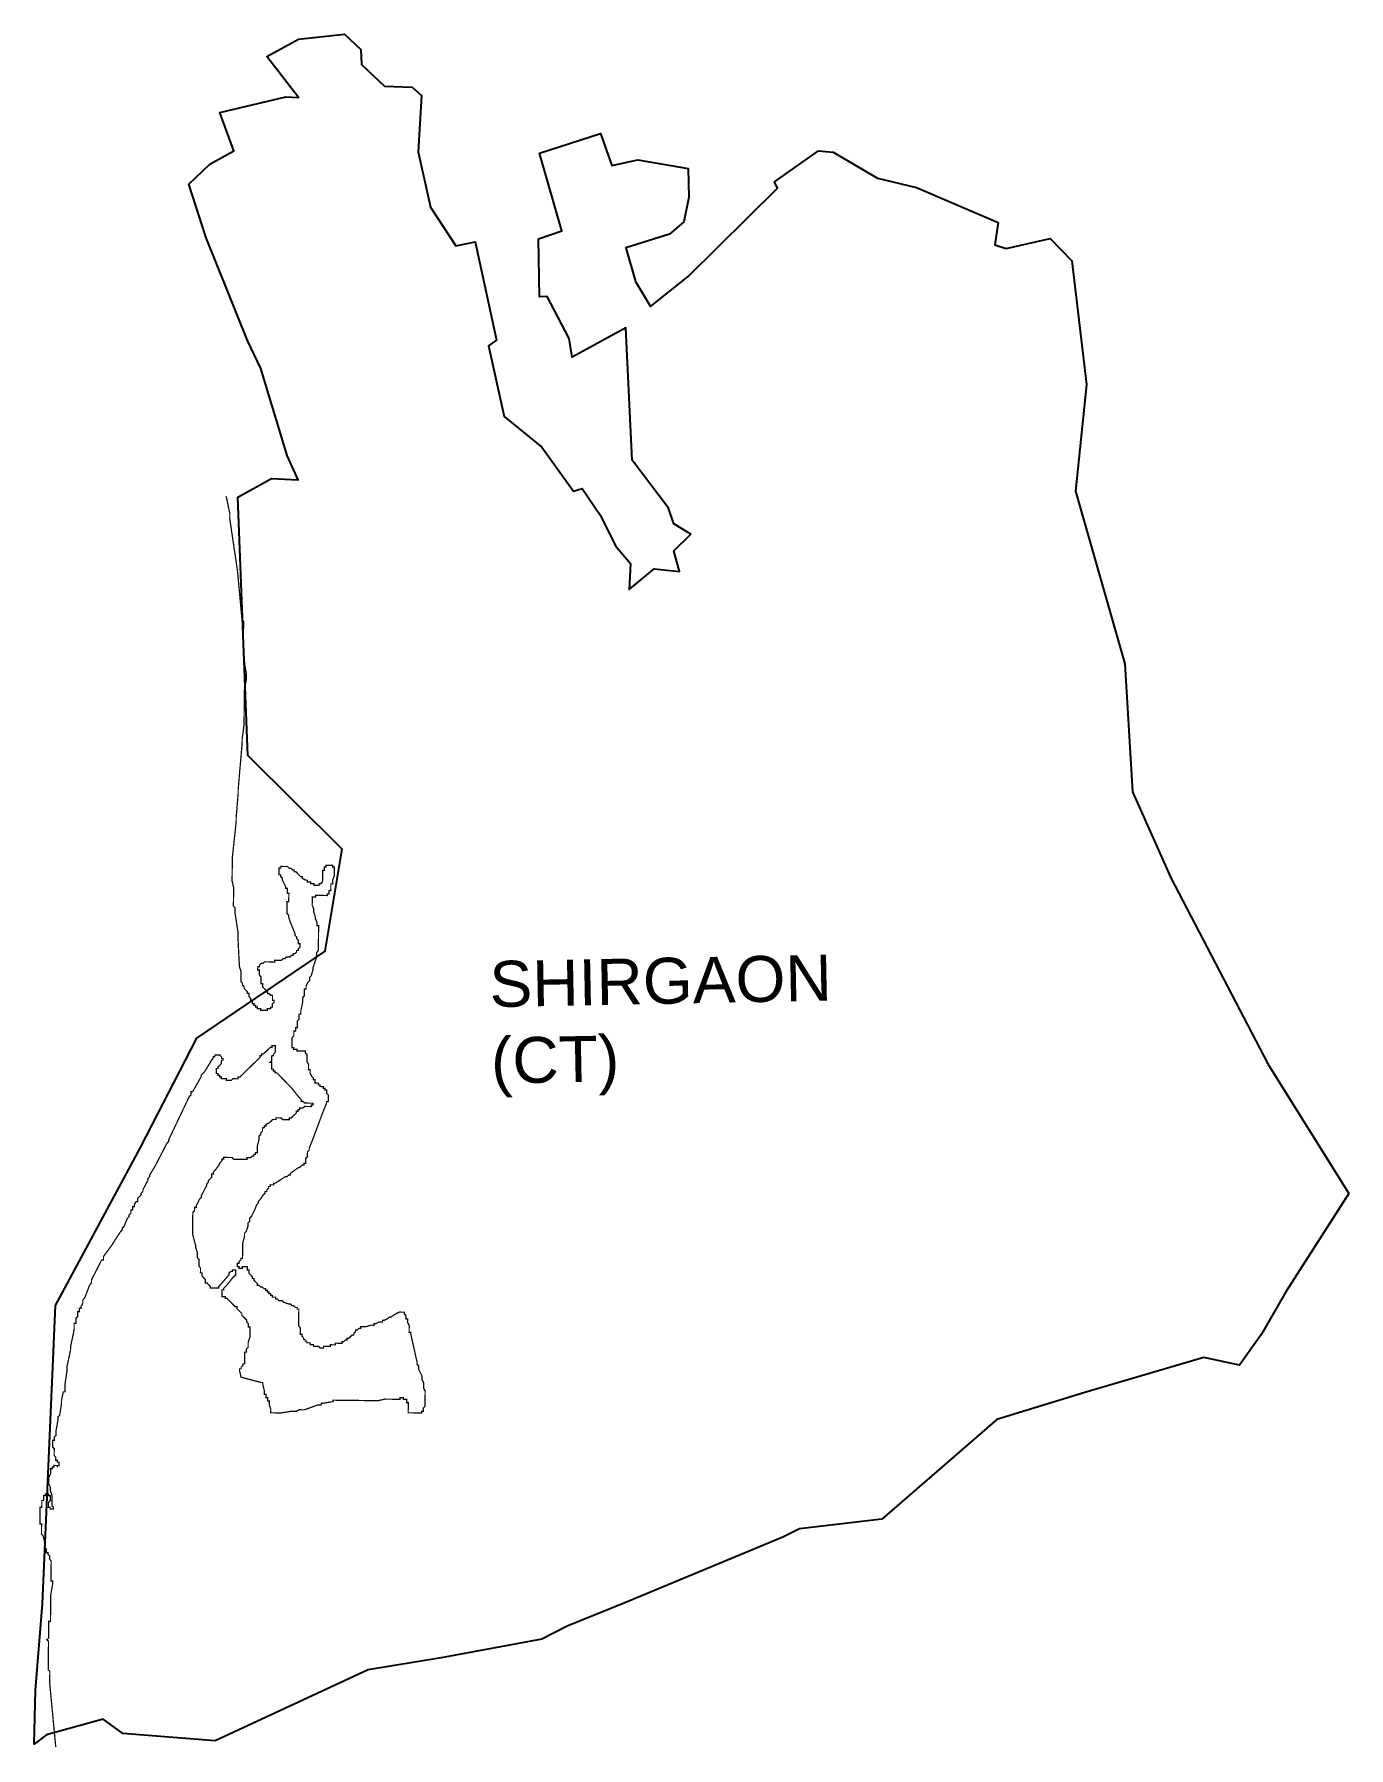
# Model space of a CAD drawing. Header units: metres. Extents: x 259555 to 262666, y 2177291 to 2181346.
import ezdxf

# ---------------------------------------------------------------- set-up
doc = ezdxf.new("R2010")
doc.units = ezdxf.units.M
for name, color, linetype in [('HIGH TIDE LINE', 6, 'Continuous'), ('village', 3, 'Continuous'), ('VILLAGE NAME', 250, 'Continuous')]:
    doc.layers.add(name, color=color, linetype=linetype)
doc.styles.get("Standard").update_dxf_attribs({"font": 'simplex.shx'})

msp = doc.modelspace()

# ---------------------------------------------------------------- linework, layer by layer
at = {"layer": 'HIGH TIDE LINE', "lineweight": 35, "const_width": 3}
msp.add_lwpolyline([(260008.3, 2180252.6), (260010.2, 2180246.7), (260017.7, 2180210.9), (260017.6, 2180206.9), (260017.6, 2180202.9), (260017.5, 2180199), (260035.8, 2180075.8), (260046.3, 2179960.6), (260050.3, 2179956.6), (260050.2, 2179952.6), (260050.2, 2179948.7), (260049.7, 2179909), (260049.6, 2179901.1), (260053, 2179853.4), (260056.7, 2179833.6), (260056.6, 2179829.6), (260056.6, 2179825.6), (260056.5, 2179821.7), (260056.5, 2179817.7), (260052.2, 2179794), (260051.4, 2179722.6), (260051.3, 2179718.6), (260051.3, 2179714.6), (260051.2, 2179710.7), (260046.9, 2179679), (260046.8, 2179675), (260046.7, 2179667.1), (260037.5, 2179560.1), (260037.4, 2179556.1), (260037.4, 2179552.2), (260037.3, 2179548.2), (260032.7, 2179492.7), (260032.6, 2179488.8), (260032.6, 2179484.8), (260032.5, 2179480.8), (260023.6, 2179397.6), (260023.5, 2179393.7), (260023.5, 2179389.7), (260023.4, 2179385.7), (260023.1, 2179358), (260023.1, 2179354), (260023, 2179350.1), (260023, 2179346.1), (260022.9, 2179342.1), (260026.7, 2179326.2), (260026.1, 2179282.6), (260030.1, 2179278.6), (260030, 2179274.6), (260030, 2179270.6), (260029.9, 2179266.7), (260037.3, 2179219), (260037.2, 2179215), (260037.2, 2179211.1), (260037.1, 2179207.1), (260037.1, 2179203.1), (260040.3, 2179139.6), (260044.1, 2179127.7), (260043.9, 2179115.8), (260043.9, 2179111.8), (260043.8, 2179107.8), (260043.8, 2179103.9), (260047.7, 2179099.9), (260047.7, 2179095.9), (260051.6, 2179091.9), (260051.5, 2179087.9), (260055.4, 2179083.9), (260059.4, 2179079.9), (260059.3, 2179075.9), (260063.3, 2179075.9), (260063.2, 2179071.9), (260063.2, 2179067.9), (260067.1, 2179063.9), (260067, 2179060), (260071, 2179059.9), (260071, 2179055.9), (260070.9, 2179052), (260074.9, 2179051.9), (260074.8, 2179048), (260078.8, 2179047.9), (260078.7, 2179043.9), (260082.7, 2179043.9), (260082.7, 2179039.9), (260086.6, 2179039.9), (260090.6, 2179039.8), (260090.5, 2179035.9), (260094.5, 2179035.8), (260098.5, 2179035.8), (260102.4, 2179035.7), (260106.4, 2179035.7), (260106.5, 2179039.6), (260110.4, 2179039.6), (260114.4, 2179039.5), (260114.4, 2179043.5), (260118.4, 2179043.5), (260118.4, 2179047.4), (260118.5, 2179051.4), (260122.5, 2179055.3), (260122.6, 2179059.3), (260118.6, 2179059.3), (260118.6, 2179063.3), (260118.7, 2179067.3), (260118.7, 2179071.2), (260114.8, 2179071.3), (260110.9, 2179075.3), (260106.9, 2179075.3), (260106.9, 2179079.3), (260103, 2179079.3), (260103, 2179083.3), (260099.1, 2179087.3), (260095.2, 2179091.3), (260095.2, 2179095.3), (260095.3, 2179099.3), (260091.3, 2179099.3), (260091.4, 2179103.3), (260091.4, 2179107.3), (260091.5, 2179111.2), (260091.5, 2179115.2), (260087.6, 2179119.2), (260087.6, 2179123.2), (260087.7, 2179127.1), (260087.7, 2179131.1), (260083.8, 2179131.1), (260083.8, 2179135.1), (260083.9, 2179139.1), (260087.8, 2179139), (260087.9, 2179143), (260091.9, 2179146.9), (260095.9, 2179146.9), (260099.9, 2179150.8), (260103.8, 2179150.7), (260107.8, 2179150.7), (260111.8, 2179150.6), (260119.7, 2179150.5), (260123.7, 2179150.5), (260123.7, 2179154.5), (260127.7, 2179154.4), (260139.6, 2179154.3), (260143.6, 2179158.2), (260147.6, 2179158.1), (260151.6, 2179162.1), (260155.5, 2179162), (260159.5, 2179162), (260163.5, 2179165.9), (260167.5, 2179165.8), (260167.5, 2179169.8), (260171.5, 2179169.7), (260175.5, 2179173.7), (260175.6, 2179177.6), (260179.5, 2179177.6), (260179.6, 2179181.5), (260183.6, 2179185.5), (260183.6, 2179189.4), (260183.7, 2179193.4), (260179.7, 2179193.4), (260179.8, 2179197.4), (260179.8, 2179201.4), (260175.9, 2179205.4), (260176, 2179209.4), (260172, 2179213.4), (260172.1, 2179217.3), (260160.5, 2179245.2), (260156.7, 2179257.2), (260156.8, 2179261.2), (260152.8, 2179265.2), (260152.9, 2179269.1), (260152.9, 2179273.1), (260153, 2179277.1), (260153, 2179281), (260153.1, 2179285), (260153.1, 2179289), (260153.2, 2179292.9), (260157.1, 2179292.9), (260157.2, 2179296.8), (260157.2, 2179300.8), (260157.3, 2179304.8), (260157.3, 2179308.7), (260157.4, 2179312.7), (260153.4, 2179312.8), (260153.5, 2179316.7), (260153.5, 2179320.7), (260153.6, 2179324.7), (260149.6, 2179324.7), (260149.7, 2179328.7), (260145.8, 2179336.7), (260141.9, 2179344.6), (260142, 2179348.6), (260138, 2179352.6), (260138.1, 2179356.6), (260134.1, 2179356.6), (260134.2, 2179360.6), (260134.2, 2179364.6), (260134.3, 2179368.5), (260134.3, 2179372.5), (260138.3, 2179372.4), (260138.3, 2179376.4), (260142.3, 2179376.4), (260146.3, 2179376.3), (260150.2, 2179376.3), (260154.2, 2179376.2), (260158.1, 2179372.2), (260162.1, 2179372.2), (260166, 2179368.1), (260170, 2179368.1), (260169.9, 2179364.1), (260173.9, 2179364.1), (260181.7, 2179356), (260185.6, 2179352), (260189.6, 2179352), (260189.5, 2179348), (260197.4, 2179344), (260201.4, 2179343.9), (260201.3, 2179339.9), (260205.3, 2179339.9), (260209.3, 2179339.8), (260209.2, 2179335.9), (260213.2, 2179335.8), (260217.2, 2179335.8), (260217.1, 2179331.8), (260221.1, 2179331.8), (260225, 2179331.7), (260229, 2179331.7), (260229.1, 2179335.6), (260233, 2179335.6), (260237, 2179339.5), (260237.1, 2179343.5), (260237.1, 2179347.4), (260237.2, 2179355.4), (260237.3, 2179359.3), (260237.3, 2179363.3), (260237.4, 2179367.3), (260241.3, 2179367.2), (260241.4, 2179371.2), (260241.4, 2179375.1), (260245.4, 2179375.1), (260245.5, 2179379.1), (260249.4, 2179379), (260253.4, 2179379), (260257.3, 2179378.9), (260261.3, 2179378.9), (260261.3, 2179374.9), (260265.2, 2179374.9), (260265.2, 2179370.9), (260265.1, 2179366.9), (260265.1, 2179363), (260265, 2179355), (260260.9, 2179343.2), (260260.8, 2179339.2), (260260.8, 2179335.2), (260256.8, 2179335.3), (260256.7, 2179323.4), (260256.6, 2179319.4), (260252.7, 2179319.5), (260252.6, 2179315.5), (260252.6, 2179311.5), (260248.6, 2179311.6), (260248.5, 2179307.6), (260244.6, 2179307.7), (260240.6, 2179307.7), (260236.6, 2179307.8), (260232.7, 2179307.8), (260228.7, 2179307.9), (260224.8, 2179307.9), (260220.8, 2179308), (260220.7, 2179304), (260216.8, 2179304.1), (260212.8, 2179304.1), (260212.8, 2179300.1), (260212.7, 2179296.2), (260212.7, 2179292.2), (260212.6, 2179288.2), (260212.6, 2179284.3), (260216.4, 2179276.3), (260216.4, 2179272.3), (260216.3, 2179268.4), (260220.2, 2179256.4), (260220.1, 2179252.4), (260224, 2179244.5), (260223.9, 2179240.5), (260223.9, 2179236.5), (260227.8, 2179236.5), (260227.7, 2179228.6), (260227.7, 2179224.6), (260227.6, 2179220.6), (260227.6, 2179216.7), (260227.6, 2179212.7), (260227.5, 2179208.7), (260227.4, 2179196.8), (260227.2, 2179184.9), (260227.2, 2179181), (260227.1, 2179177), (260223.1, 2179173.1), (260223, 2179161.2), (260214.7, 2179137.5), (260214.7, 2179133.5), (260210.5, 2179117.7), (260206.5, 2179113.8), (260206.5, 2179109.8), (260206.4, 2179105.8), (260202.4, 2179101.9), (260198.3, 2179094), (260198.3, 2179090.1), (260198.2, 2179086.1), (260194.3, 2179086.2), (260194.2, 2179082.2), (260194.2, 2179078.2), (260194.1, 2179070.3), (260190.1, 2179066.4), (260190, 2179062.4), (260189.9, 2179054.5), (260185.7, 2179034.7), (260185.6, 2179026.8), (260181.7, 2179026.8), (260181.6, 2179022.9), (260181.6, 2179018.9), (260181.5, 2179014.9), (260177.5, 2179011), (260177.4, 2179007), (260177.4, 2179003.1), (260177.3, 2178999.1), (260177.3, 2178995.1), (260173.3, 2178995.2), (260173.3, 2178991.2), (260173.2, 2178987.3), (260169.3, 2178987.3), (260169.2, 2178983.3), (260169.2, 2178979.4), (260169.1, 2178975.4), (260165.1, 2178971.5), (260165.1, 2178967.5), (260165, 2178963.6), (260165, 2178959.6), (260164.9, 2178955.6), (260164.9, 2178951.7), (260164.8, 2178947.7), (260168.8, 2178947.6), (260168.7, 2178943.7), (260172.7, 2178943.6), (260176.7, 2178943.6), (260176.6, 2178939.6), (260180.6, 2178939.6), (260184.5, 2178939.5), (260188.5, 2178939.5), (260192.5, 2178939.4), (260196.4, 2178939.4), (260196.4, 2178935.4), (260200.3, 2178931.4), (260200.3, 2178927.4), (260200.2, 2178923.5), (260200.2, 2178919.5), (260200.1, 2178915.5), (260204, 2178907.5), (260203.9, 2178903.6), (260203.9, 2178899.6), (260203.8, 2178895.7), (260207.8, 2178895.6), (260207.8, 2178891.6), (260207.7, 2178887.7), (260211.6, 2178879.7), (260215.5, 2178875.7), (260215.4, 2178871.7), (260219.4, 2178871.7), (260219.4, 2178867.7), (260219.3, 2178863.7), (260223.3, 2178863.7), (260227.2, 2178863.6), (260227.2, 2178859.7), (260231.2, 2178859.6), (260231.1, 2178855.7), (260235.1, 2178855.6), (260239, 2178855.6), (260239, 2178851.6), (260243, 2178851.5), (260242.9, 2178847.6), (260246.9, 2178847.5), (260246.8, 2178843.6), (260246.8, 2178839.6), (260250.7, 2178835.6), (260250.7, 2178831.6), (260250.6, 2178827.6), (260250.6, 2178823.7), (260250.5, 2178819.7), (260246.5, 2178819.8), (260246.5, 2178815.8), (260238.3, 2178796.1), (260217.8, 2178740.8), (260205.5, 2178709.2), (260205.5, 2178705.2), (260201.5, 2178701.3), (260201.4, 2178697.4), (260201.4, 2178693.4), (260201.3, 2178689.4), (260197.3, 2178685.5), (260197.2, 2178677.6), (260197.2, 2178673.6), (260193.2, 2178673.7), (260193.1, 2178669.7), (260189.2, 2178669.7), (260185.2, 2178665.8), (260177.2, 2178661.9), (260161.2, 2178650.2), (260161.1, 2178646.3), (260157.2, 2178646.3), (260153.2, 2178642.4), (260149.2, 2178642.5), (260125.2, 2178626.9), (260121.2, 2178626.9), (260121.2, 2178623), (260117.2, 2178623), (260113.3, 2178623.1), (260113.2, 2178619.1), (260109.2, 2178619.1), (260109.2, 2178615.2), (260105.2, 2178611.3), (260105.1, 2178607.3), (260101.2, 2178607.3), (260101.1, 2178603.4), (260097.1, 2178599.5), (260089, 2178587.7), (260085, 2178583.7), (260085, 2178579.8), (260081, 2178575.9), (260076.8, 2178564), (260068.7, 2178548.2), (260064.7, 2178544.3), (260064.7, 2178540.4), (260064.6, 2178536.4), (260060.6, 2178532.5), (260060.5, 2178524.5), (260056.4, 2178512.7), (260052.4, 2178508.8), (260052.3, 2178504.8), (260052.3, 2178500.8), (260048.1, 2178485), (260048.1, 2178481.1), (260048, 2178477.1), (260048, 2178473.1), (260047.9, 2178469.2), (260047.8, 2178457.3), (260047.7, 2178453.3), (260047.7, 2178449.3), (260043.7, 2178449.4), (260043.7, 2178445.4), (260039.6, 2178441.5), (260039.6, 2178437.5), (260035.6, 2178437.6), (260035.6, 2178433.6), (260035.5, 2178429.7), (260039.5, 2178429.6), (260039.5, 2178425.6), (260043.4, 2178425.6), (260047.4, 2178425.5), (260047.4, 2178429.5), (260051.4, 2178429.5), (260055.4, 2178429.4), (260059.3, 2178429.4), (260059.3, 2178425.4), (260059.2, 2178421.4), (260063.2, 2178421.4), (260063.1, 2178417.4), (260063.1, 2178413.5), (260067, 2178409.4), (260070.9, 2178405.4), (260070.9, 2178401.5), (260074.8, 2178401.4), (260074.8, 2178397.4), (260078.7, 2178393.4), (260082.6, 2178389.4), (260082.6, 2178385.4), (260086.6, 2178385.4), (260090.5, 2178381.4), (260094.4, 2178381.3), (260098.4, 2178377.3), (260102.3, 2178377.3), (260102.3, 2178373.3), (260106.2, 2178373.3), (260106.2, 2178369.3), (260110.1, 2178369.2), (260110.1, 2178365.3), (260114.1, 2178365.2), (260114, 2178361.3), (260118, 2178361.2), (260117.9, 2178357.2), (260121.9, 2178357.2), (260125.9, 2178357.1), (260125.8, 2178353.2), (260129.8, 2178353.1), (260133.7, 2178349.1), (260137.7, 2178349.1), (260141.6, 2178349), (260145.5, 2178345), (260157.4, 2178340.9), (260161.4, 2178340.8), (260165.3, 2178336.8), (260169.2, 2178336.8), (260173.2, 2178332.8), (260177.1, 2178332.7), (260177.1, 2178328.8), (260181, 2178328.7), (260181, 2178324.7), (260180.9, 2178320.8), (260180.9, 2178316.8), (260180.8, 2178312.8), (260180.8, 2178308.9), (260180.7, 2178304.9), (260180.7, 2178300.9), (260180.7, 2178297), (260180.6, 2178293), (260180.6, 2178289), (260184.5, 2178285), (260184.4, 2178281.1), (260184.4, 2178277.1), (260184.3, 2178273.1), (260184.3, 2178269.2), (260188.2, 2178269.1), (260188.2, 2178265.2), (260192.1, 2178261.1), (260192.1, 2178257.2), (260196, 2178257.1), (260196, 2178253.2), (260199.9, 2178253.1), (260199.9, 2178249.1), (260203.9, 2178249.1), (260207.8, 2178249), (260207.8, 2178245.1), (260211.7, 2178245), (260215.7, 2178245), (260215.7, 2178241), (260223.6, 2178240.9), (260227.6, 2178240.9), (260231.5, 2178236.9), (260235.4, 2178236.8), (260239.4, 2178236.8), (260239.5, 2178240.7), (260243.4, 2178240.7), (260251.3, 2178240.6), (260255.3, 2178240.5), (260255.4, 2178244.5), (260259.3, 2178244.5), (260263.3, 2178244.4), (260267.3, 2178244.4), (260267.3, 2178248.3), (260271.3, 2178248.3), (260275.2, 2178248.2), (260279.2, 2178248.2), (260283.2, 2178248.1), (260283.2, 2178252.1), (260287.2, 2178252), (260291.2, 2178256), (260295.2, 2178255.9), (260295.2, 2178259.9), (260299.2, 2178259.8), (260303.2, 2178263.7), (260307.2, 2178267.7), (260311.2, 2178267.6), (260311.2, 2178271.6), (260315.2, 2178275.5), (260315.3, 2178279.5), (260319.2, 2178279.4), (260323.3, 2178283.3), (260327.2, 2178283.3), (260327.3, 2178287.3), (260331.2, 2178287.2), (260335.2, 2178287.2), (260339.2, 2178287.1), (260351.1, 2178290.9), (260355.1, 2178290.9), (260359, 2178290.8), (260359.1, 2178294.8), (260363.1, 2178294.7), (260371, 2178298.6), (260375, 2178298.6), (260379, 2178298.5), (260379, 2178302.5), (260383, 2178302.4), (260391, 2178306.3), (260395, 2178310.2), (260398.9, 2178310.2), (260410.9, 2178318), (260418.9, 2178321.8), (260422.9, 2178321.8), (260426.8, 2178321.7), (260430.8, 2178321.7), (260430.8, 2178317.7), (260434.7, 2178313.7), (260434.6, 2178309.7), (260434.6, 2178305.8), (260438.5, 2178305.7), (260438.5, 2178301.8), (260438.4, 2178297.8), (260442.3, 2178289.8), (260442.3, 2178285.8), (260442.2, 2178281.9), (260442.1, 2178273.9), (260446.1, 2178273.9), (260446, 2178269.9), (260461.1, 2178202.3), (260461, 2178198.4), (260464.9, 2178194.3), (260464.9, 2178190.4), (260464.8, 2178186.4), (260472.6, 2178170.4), (260472.5, 2178166.5), (260472.5, 2178162.5), (260476.4, 2178154.5), (260476.3, 2178146.6), (260476.2, 2178142.6), (260480.1, 2178134.7), (260480, 2178130.7), (260480, 2178126.7), (260479.9, 2178122.8), (260479.9, 2178118.8), (260479.8, 2178114.8), (260479.8, 2178110.9), (260479.7, 2178106.9), (260479.7, 2178102.9), (260479.6, 2178099), (260475.6, 2178095), (260475.6, 2178091.1), (260475.5, 2178087.1), (260471.6, 2178087.2), (260471.5, 2178083.2), (260467.6, 2178083.2), (260463.6, 2178083.3), (260455.7, 2178083.4), (260447.7, 2178083.5), (260443.8, 2178083.5), (260439.8, 2178083.6), (260439.8, 2178087.5), (260439.9, 2178091.5), (260440, 2178099.4), (260440, 2178103.4), (260440.1, 2178107.4), (260436.1, 2178107.4), (260436.2, 2178111.4), (260436.2, 2178115.4), (260432.3, 2178115.4), (260428.3, 2178115.5), (260428.3, 2178119.4), (260424.4, 2178119.5), (260420.4, 2178119.5), (260420.4, 2178115.6), (260416.4, 2178115.6), (260412.4, 2178115.6), (260408.5, 2178115.7), (260404.5, 2178115.7), (260400.5, 2178115.8), (260396.6, 2178115.8), (260392.6, 2178115.9), (260388.6, 2178115.9), (260384.7, 2178116), (260368.8, 2178112.2), (260364.8, 2178112.3), (260360.8, 2178112.3), (260352.9, 2178112.4), (260348.9, 2178112.5), (260345, 2178112.5), (260337, 2178112.6), (260313.2, 2178112.9), (260305.3, 2178113), (260301.3, 2178113), (260289.5, 2178113.2), (260285.5, 2178113.2), (260281.5, 2178113.3), (260277.6, 2178113.3), (260269.6, 2178113.4), (260265.7, 2178113.5), (260261.7, 2178113.5), (260261.6, 2178109.6), (260257.7, 2178109.6), (260237.8, 2178105.9), (260233.8, 2178105.9), (260233.8, 2178102), (260229.8, 2178102), (260225.9, 2178102.1), (260194, 2178090.6), (260190, 2178090.6), (260186.1, 2178090.7), (260182.1, 2178090.7), (260174.1, 2178086.8), (260170.1, 2178086.9), (260166.2, 2178086.9), (260162.2, 2178087), (260138.4, 2178083.3), (260134.4, 2178083.4), (260130.4, 2178083.4), (260126.5, 2178083.4), (260122.5, 2178083.5), (260118.6, 2178083.5), (260114.6, 2178083.6), (260114.6, 2178087.6), (260114.7, 2178091.5), (260110.9, 2178103.5), (260110.9, 2178107.4), (260111, 2178111.4), (260107, 2178111.5), (260107, 2178115.4), (260107.1, 2178119.4), (260103.1, 2178119.4), (260103.2, 2178123.4), (260103.2, 2178127.4), (260099.3, 2178127.4), (260099.3, 2178131.4), (260099.4, 2178135.3), (260095.6, 2178151.3), (260095.6, 2178155.2), (260091.7, 2178155.3), (260044.2, 2178167.8), (260040.5, 2178183.7), (260040.5, 2178187.6), (260044.5, 2178187.6), (260044.5, 2178191.5), (260048.5, 2178195.5), (260048.6, 2178199.4), (260052.5, 2178199.4), (260052.6, 2178203.3), (260052.6, 2178207.3), (260052.7, 2178211.3), (260052.7, 2178215.2), (260052.8, 2178219.2), (260052.8, 2178223.2), (260052.9, 2178227.1), (260056.9, 2178227.1), (260056.9, 2178231.1), (260057, 2178235), (260061, 2178238.9), (260061, 2178242.9), (260061.1, 2178246.9), (260061.1, 2178250.8), (260065.2, 2178262.7), (260065.3, 2178266.7), (260065.3, 2178270.6), (260065.4, 2178274.6), (260065.4, 2178278.6), (260065.5, 2178282.5), (260065.5, 2178286.5), (260061.5, 2178286.5), (260061.6, 2178290.5), (260061.6, 2178294.5), (260057.7, 2178298.5), (260057.8, 2178302.5), (260049.9, 2178310.5), (260046, 2178314.5), (260046.1, 2178318.5), (260042.2, 2178322.5), (260034.3, 2178330.5), (260034.4, 2178334.5), (260030.4, 2178334.5), (260026.5, 2178338.5), (260022.6, 2178342.5), (260018.7, 2178346.6), (260014.7, 2178350.6), (260010.8, 2178354.6), (260006.9, 2178354.6), (260006.9, 2178358.6), (260002.9, 2178358.7), (259999, 2178358.7), (259999, 2178362.7), (259999.1, 2178366.6), (259999.1, 2178370.6), (259999.2, 2178374.6), (260003.1, 2178374.5), (260003.2, 2178378.5), (260011.2, 2178386.3), (260023.3, 2178402), (260027.3, 2178406), (260031.3, 2178409.9), (260031.4, 2178413.8), (260031.4, 2178417.8), (260031.5, 2178421.8), (260027.5, 2178421.8), (260023.5, 2178421.9), (260023.5, 2178417.9), (260019.5, 2178417.9), (260015.5, 2178414), (260015.5, 2178410.1), (259995.3, 2178386.5), (259991.3, 2178382.6), (259991.3, 2178378.6), (259987.3, 2178378.7), (259983.4, 2178378.7), (259979.4, 2178378.8), (259975.4, 2178378.8), (259971.5, 2178378.9), (259971.5, 2178382.8), (259967.6, 2178386.9), (259963.7, 2178390.9), (259959.7, 2178390.9), (259959.8, 2178394.9), (259959.8, 2178398.8), (259955.9, 2178402.9), (259952, 2178406.9), (259952, 2178410.8), (259952.1, 2178414.8), (259948.1, 2178414.9), (259948.2, 2178418.8), (259948.2, 2178422.8), (259948.2, 2178426.8), (259944.3, 2178430.8), (259944.4, 2178434.7), (259944.4, 2178438.7), (259944.5, 2178446.6), (259940.6, 2178450.6), (259940.7, 2178454.6), (259940.7, 2178458.6), (259940.8, 2178462.5), (259936.9, 2178474.5), (259937, 2178478.5), (259929.4, 2178506.3), (259929.4, 2178510.3), (259929.5, 2178514.2), (259929.5, 2178518.2), (259929.6, 2178526.1), (259929.7, 2178530.1), (259929.7, 2178534.1), (259929.8, 2178538), (259930, 2178553.9), (259930, 2178557.9), (259934, 2178561.8), (259934.1, 2178565.8), (259934.1, 2178569.7), (259938.1, 2178569.7), (259938.1, 2178573.6), (259946.3, 2178589.4), (259950.3, 2178593.3), (259950.3, 2178597.3), (259962.5, 2178620.9), (259962.6, 2178624.9), (259966.6, 2178628.8), (259966.6, 2178632.8), (259970.6, 2178636.7), (259974.7, 2178640.6), (259974.7, 2178644.6), (259974.8, 2178648.6), (259978.7, 2178648.5), (259978.8, 2178652.5), (259990.9, 2178668.2), (259994.9, 2178676.1), (259998.9, 2178680), (259999, 2178684), (260003, 2178683.9), (260003, 2178687.9), (260007, 2178687.8), (260010.9, 2178687.8), (260014.9, 2178687.7), (260018.9, 2178687.7), (260022.8, 2178687.6), (260026.7, 2178683.6), (260030.7, 2178683.6), (260034.7, 2178683.5), (260038.6, 2178683.5), (260042.6, 2178683.4), (260046.6, 2178683.4), (260050.5, 2178683.3), (260054.5, 2178683.3), (260058.5, 2178683.2), (260058.5, 2178687.2), (260062.5, 2178687.2), (260066.4, 2178687.1), (260070.5, 2178691), (260074.4, 2178691), (260074.5, 2178694.9), (260078.4, 2178694.9), (260078.5, 2178698.9), (260082.5, 2178698.8), (260082.5, 2178702.8), (260082.6, 2178706.7), (260082.6, 2178710.7), (260082.6, 2178714.7), (260086.8, 2178730.5), (260086.9, 2178734.5), (260086.9, 2178738.4), (260090.9, 2178742.3), (260091, 2178746.3), (260095, 2178750.2), (260095, 2178754.2), (260095.1, 2178758.2), (260099, 2178758.1), (260099.1, 2178762.1), (260103.1, 2178762), (260103.1, 2178766), (260111.1, 2178769.9), (260115.1, 2178773.8), (260119.1, 2178777.7), (260123.1, 2178777.6), (260127, 2178777.6), (260127.1, 2178781.6), (260131.1, 2178781.5), (260135, 2178781.5), (260139, 2178781.4), (260142.9, 2178777.4), (260146.9, 2178777.4), (260150.8, 2178777.3), (260154.8, 2178777.3), (260158.8, 2178777.2), (260158.8, 2178781.2), (260162.8, 2178781.1), (260174.8, 2178792.9), (260174.9, 2178796.8), (260178.8, 2178796.8), (260178.9, 2178800.8), (260182.9, 2178800.7), (260182.9, 2178804.7), (260186.9, 2178804.6), (260190.8, 2178804.6), (260194.8, 2178808.5), (260202.8, 2178808.4), (260206.7, 2178808.4), (260210.7, 2178808.3), (260210.8, 2178812.3), (260214.7, 2178812.2), (260214.8, 2178816.2), (260210.8, 2178816.2), (260206.8, 2178816.3), (260198.9, 2178816.4), (260194.9, 2178816.4), (260191, 2178820.4), (260187.1, 2178820.5), (260187.1, 2178824.5), (260183.2, 2178828.5), (260179.3, 2178832.5), (260163.7, 2178852.5), (260159.7, 2178856.5), (260155.8, 2178860.5), (260136.2, 2178880.6), (260128.4, 2178888.6), (260124.4, 2178888.7), (260124.5, 2178892.7), (260120.5, 2178892.7), (260120.6, 2178896.7), (260116.6, 2178896.7), (260116.7, 2178900.7), (260116.7, 2178904.7), (260116.8, 2178908.6), (260116.8, 2178912.6), (260112.8, 2178912.6), (260116.8, 2178916.5), (260116.9, 2178920.5), (260116.9, 2178924.5), (260117, 2178928.4), (260121, 2178928.4), (260121, 2178932.4), (260125, 2178936.3), (260125.1, 2178940.2), (260125.1, 2178944.2), (260125.2, 2178948.2), (260125.2, 2178952.1), (260121.2, 2178952.2), (260117.3, 2178952.2), (260117.2, 2178948.3), (260113.3, 2178948.3), (260109.3, 2178944.4), (260105.2, 2178940.5), (260097.2, 2178932.7), (260093.2, 2178932.7), (260093.2, 2178928.7), (260089.2, 2178928.8), (260089.2, 2178924.8), (260069.1, 2178905.2), (260065.1, 2178901.3), (260061.1, 2178897.4), (260053.1, 2178889.6), (260049, 2178885.6), (260045, 2178881.7), (260041, 2178877.8), (260037.1, 2178877.9), (260037, 2178873.9), (260033, 2178873.9), (260029.1, 2178874), (260025.1, 2178874), (260021.1, 2178870.1), (260017.1, 2178870.2), (260013.2, 2178870.2), (260009.2, 2178870.3), (260009.2, 2178874.2), (260005.3, 2178874.3), (260001.3, 2178874.3), (259997.4, 2178874.4), (259997.4, 2178878.3), (259993.4, 2178878.4), (259993.5, 2178882.4), (259989.5, 2178882.4), (259989.6, 2178886.4), (259985.6, 2178886.4), (259985.7, 2178890.4), (259985.7, 2178894.4), (259985.7, 2178898.3), (259989.7, 2178898.3), (259989.8, 2178902.2), (259993.8, 2178906.2), (259997.8, 2178910.1), (259997.8, 2178914), (259997.9, 2178918), (260001.9, 2178918), (260001.9, 2178921.9), (259997.9, 2178922), (259998, 2178925.9), (259994.1, 2178930), (259990.1, 2178930), (259986.1, 2178930), (259982.2, 2178930.1), (259982.1, 2178926.1), (259978.2, 2178926.2), (259978.1, 2178922.2), (259974.1, 2178918.3), (259970, 2178910.4), (259957.9, 2178890.7), (259953.9, 2178886.8), (259949.9, 2178882.9), (259949.8, 2178878.9), (259929.6, 2178843.5), (259925.6, 2178843.5), (259925.5, 2178839.6), (259925.5, 2178835.6), (259921.5, 2178831.7), (259872.6, 2178729.1), (259872.6, 2178725.2), (259868.6, 2178721.3), (259864.5, 2178713.4), (259840.1, 2178666.1), (259828, 2178646.4), (259827.9, 2178642.4), (259823.9, 2178638.5), (259823.9, 2178634.5), (259811.7, 2178610.9), (259811.6, 2178606.9), (259807.6, 2178603), (259807.6, 2178599), (259799.6, 2178591.2), (259799.5, 2178587.2), (259799.5, 2178583.3), (259795.5, 2178583.3), (259791.4, 2178575.4), (259791.4, 2178571.5), (259787.4, 2178571.5), (259787.4, 2178567.6), (259787.3, 2178563.6), (259783.4, 2178563.6), (259783.3, 2178555.7), (259779.2, 2178551.8), (259779.2, 2178547.8), (259775.2, 2178543.9), (259767, 2178524.2), (259763, 2178520.3), (259762.9, 2178516.3), (259758.9, 2178512.4), (259738.7, 2178480.9), (259718.5, 2178453.4), (259718.5, 2178449.4), (259718.5, 2178445.4), (259714.5, 2178445.5), (259690.1, 2178398.2), (259690.1, 2178394.2), (259690, 2178390.2), (259686, 2178386.3), (259673.7, 2178354.7), (259669.7, 2178350.8), (259669.7, 2178346.9), (259669.6, 2178342.9), (259665.5, 2178335), (259665.5, 2178331.1), (259661.5, 2178331.1), (259661.5, 2178327.1), (259661.4, 2178323.2), (259657.5, 2178323.2), (259657.4, 2178319.2), (259657.4, 2178315.3), (259657.3, 2178311.3), (259653.3, 2178307.4), (259653.3, 2178303.4), (259653.2, 2178299.5), (259653.2, 2178295.5), (259649.2, 2178295.6), (259649.1, 2178291.6), (259649.1, 2178283.7), (259649, 2178279.7), (259640.6, 2178240.1), (259640.5, 2178232.2), (259632.1, 2178192.6), (259632, 2178188.7), (259632, 2178184.7), (259631.9, 2178180.7), (259627.6, 2178153), (259627.6, 2178149.1), (259627.5, 2178145.1), (259627.5, 2178141.1), (259627.4, 2178137.2), (259627.4, 2178133.2), (259623.4, 2178133.2), (259619.2, 2178113.5), (259619.1, 2178105.5), (259614.8, 2178077.8), (259610.8, 2178073.9), (259610.7, 2178069.9), (259610.7, 2178066), (259606.4, 2178042.2), (259606.3, 2178030.3), (259602.3, 2178026.4), (259602.2, 2178022.4), (259602.2, 2178018.5), (259598.2, 2178018.5), (259598.2, 2178014.5), (259598.1, 2178010.6), (259598.1, 2178006.6), (259598, 2178002.6), (259601.9, 2177998.6), (259601.9, 2177994.7), (259601.8, 2177990.7), (259601.8, 2177986.7), (259601.7, 2177982.8), (259605.7, 2177978.8), (259605.6, 2177974.8), (259605.6, 2177970.8), (259609.5, 2177970.8), (259609.5, 2177966.8), (259613.4, 2177966.8), (259613.4, 2177962.8), (259613.3, 2177958.8), (259609.4, 2177958.9), (259609.3, 2177954.9), (259609.4, 2177958.9), (259605.4, 2177958.9), (259601.5, 2177959), (259601.4, 2177955), (259597.4, 2177955.1), (259597.4, 2177951.1), (259593.4, 2177951.1), (259593.4, 2177947.2), (259593.3, 2177939.2), (259589.2, 2177931.4), (259589.2, 2177927.4), (259589.1, 2177923.4), (259589.1, 2177919.5), (259589, 2177915.5), (259592.9, 2177907.5), (259592.8, 2177903.5), (259592.8, 2177899.6), (259596.6, 2177887.6), (259596.6, 2177883.7), (259596.5, 2177879.7), (259596.5, 2177875.7), (259596.4, 2177871.8), (259596.4, 2177867.8), (259596.3, 2177863.8), (259600.2, 2177859.8), (259600.2, 2177855.9), (259596.2, 2177855.9), (259592.3, 2177856), (259592.3, 2177859.9), (259588.3, 2177860), (259588.4, 2177863.9), (259588.4, 2177867.9), (259588.5, 2177871.9), (259592.5, 2177875.8), (259592.6, 2177879.8), (259592.6, 2177883.7), (259592.6, 2177887.7), (259588.7, 2177887.7), (259588.7, 2177891.7), (259584.8, 2177891.7), (259580.8, 2177891.8), (259580.8, 2177887.8), (259576.8, 2177887.9), (259576.7, 2177883.9), (259576.7, 2177879.9), (259576.6, 2177876), (259572.7, 2177876), (259572.6, 2177872.1), (259572.6, 2177868.1), (259572.5, 2177864.1), (259572.5, 2177860.2), (259568.5, 2177860.2), (259568.5, 2177856.2), (259568.4, 2177852.3), (259568.3, 2177840.4), (259568.2, 2177836.4), (259568.2, 2177832.5), (259568.1, 2177828.5), (259568.1, 2177824.5), (259568, 2177820.6), (259572, 2177820.5), (259571.9, 2177816.5), (259571.8, 2177804.6), (259571.8, 2177800.7), (259571.7, 2177796.7), (259575.6, 2177792.7), (259579.4, 2177776.8), (259579.3, 2177772.8), (259579.3, 2177768.9), (259579.2, 2177764.9), (259583.2, 2177760.9), (259583.1, 2177756.9), (259583.1, 2177752.9), (259587, 2177752.9), (259587, 2177748.9), (259590.9, 2177744.9), (259590.9, 2177740.9), (259590.8, 2177737), (259594.7, 2177733), (259594.7, 2177729), (259594.6, 2177725), (259594.6, 2177721.1), (259594.5, 2177717.1), (259594.5, 2177713.1), (259594.4, 2177709.2), (259594.1, 2177685.4), (259598.1, 2177685.3), (259598.1, 2177681.4), (259598, 2177677.4), (259593.8, 2177653.6), (259593.7, 2177649.7), (259593.7, 2177645.7), (259593.6, 2177641.7), (259593.1, 2177598.1), (259593, 2177590.2), (259589, 2177590.2), (259589, 2177586.3), (259588.7, 2177566.4), (259588.7, 2177562.5), (259588.6, 2177558.5), (259588.6, 2177554.5), (259588.5, 2177550.6), (259584.5, 2177546.7), (259588.4, 2177542.6), (259588.3, 2177534.7), (259588.3, 2177530.7), (259588.2, 2177526.8), (259587.7, 2177479.2), (259587.6, 2177475.2), (259591.5, 2177471.2), (259591.5, 2177467.2), (259591.3, 2177451.4), (259591.2, 2177447.4), (259591.2, 2177443.4), (259605.2, 2177296.5), (259605.2, 2177292.5)], dxfattribs=at)
at = {"layer": 'village', "color": 3}
msp.add_polyline3d([(262666.5, 2178602.9, 0), (262517.5, 2178370.1, 0), (262459.7, 2178269.6, 0), (262407.9, 2178196.4, 0), (262323.2, 2178214.3, 0), (262041.6, 2178132, 0), (261833, 2178067.9, 0), (261561.5, 2177831.7, 0), (261366.5, 2177809.4, 0), (261326.7, 2177789.3, 0), (260953.1, 2177634, 0), (260816.5, 2177578.7, 0), (260756.5, 2177547.9, 0), (260518.1, 2177503.6, 0), (260345.1, 2177475.5, 0), (259983.2, 2177307.4, 0), (259764.6, 2177325, 0), (259718, 2177359, 0), (259583.9, 2177321.6, 0), (259554.6, 2177299.5, 0), (259557.8, 2177427.5, 0), (259573.9, 2177631.5, 0), (259604.8, 2178337.8, 0), (259806.1, 2178711, 0), (259939.9, 2178970.2, 0), (260243.2, 2179176, 0), (260283.9, 2179417.7, 0), (260059.9, 2179638.6, 0), (260036.4, 2180250.4, 0), (260116.6, 2180294.5, 0), (260179.8, 2180290.9, 0), (260153.1, 2180349, 0), (260091.2, 2180554.9, 0), (260059.5, 2180621.3, 0), (259961.6, 2180863.6, 0), (259920.5, 2180991.2, 0), (259970.5, 2181038.5, 0), (260027.4, 2181069.4, 0), (259993.8, 2181160.3, 0), (260150.5, 2181197.8, 0), (260180.2, 2181195.6, 0), (260105.2, 2181293.3, 0), (260180.3, 2181333.8, 0), (260289, 2181345.6, 0), (260327.5, 2181309.2, 0), (260329.6, 2181274.3, 0), (260383.9, 2181223.1, 0), (260449.1, 2181220.2, 0), (260471.1, 2181200.6, 0), (260463.8, 2181067.6, 0), (260493, 2180936.2, 0), (260553, 2180844.9, 0), (260598.1, 2180854.6, 0), (260648.6, 2180622, 0), (260630.1, 2180608.5, 0), (260666.7, 2180441.4, 0), (260755.9, 2180368.3, 0), (260830.9, 2180264.5, 0), (260851.9, 2180270.7, 0), (260894.9, 2180206.9, 0), (260930.6, 2180134.9, 0), (260966.3, 2180092.9, 0), (260962.9, 2180031.5, 0), (261022.1, 2180080.9, 0), (261081.8, 2180074.1, 0), (261068.8, 2180123, 0), (261109.2, 2180162.3, 0), (261069.1, 2180187.4, 0), (261055.9, 2180224.3, 0), (260970.2, 2180337.8, 0), (260955, 2180651.3, 0), (260828.1, 2180581.7, 0), (260820.7, 2180625.4, 0), (260768.9, 2180725.1, 0), (260750.8, 2180724.1, 0), (260748.4, 2180861.7, 0), (260803.9, 2180880.5, 0), (260750.5, 2181064.5, 0), (260895.4, 2181110.8, 0), (260921.7, 2181035.2, 0), (260983.8, 2181048.7, 0), (261102.3, 2181027.8, 0), (261104.2, 2180960.3, 0), (261092.5, 2180902, 0), (261058.5, 2180872.7, 0), (260955.2, 2180840.1, 0), (260977.9, 2180760.8, 0), (261013.7, 2180701.4, 0), (261102.8, 2180772.1, 0), (261314.3, 2180981.5, 0), (261307.4, 2180996.5, 0), (261410.9, 2181070, 0), (261445.6, 2181066.7, 0), (261551, 2181005.2, 0), (261643.2, 2180982.7, 0), (261836.7, 2180900.2, 0), (261828.3, 2180847.7, 0), (261855.4, 2180838.7, 0), (261959.4, 2180862, 0), (262011.3, 2180809.1, 0), (262045.4, 2180517.2, 0), (262019.7, 2180264.1, 0), (262136.6, 2179856.2, 0), (262154.2, 2179553, 0), (262245.3, 2179349.3, 0), (262475.3, 2178909, 0)], close=True, dxfattribs=at)

# ---------------------------------------------------------------- texts
at = {"layer": 'VILLAGE NAME', "insert": (260631.3, 2179152.2), "char_height": 108.748, "attachment_point": 1, "rotation": 1.1028}
msp.add_mtext_dynamic_manual_height_columns('{\\fArial|b0|i0|c0|p34;SHIRGAON (CT)}', width=726.929, gutter_width=543.7, heights=[0], dxfattribs=at)

doc.saveas('drawing.dxf')
